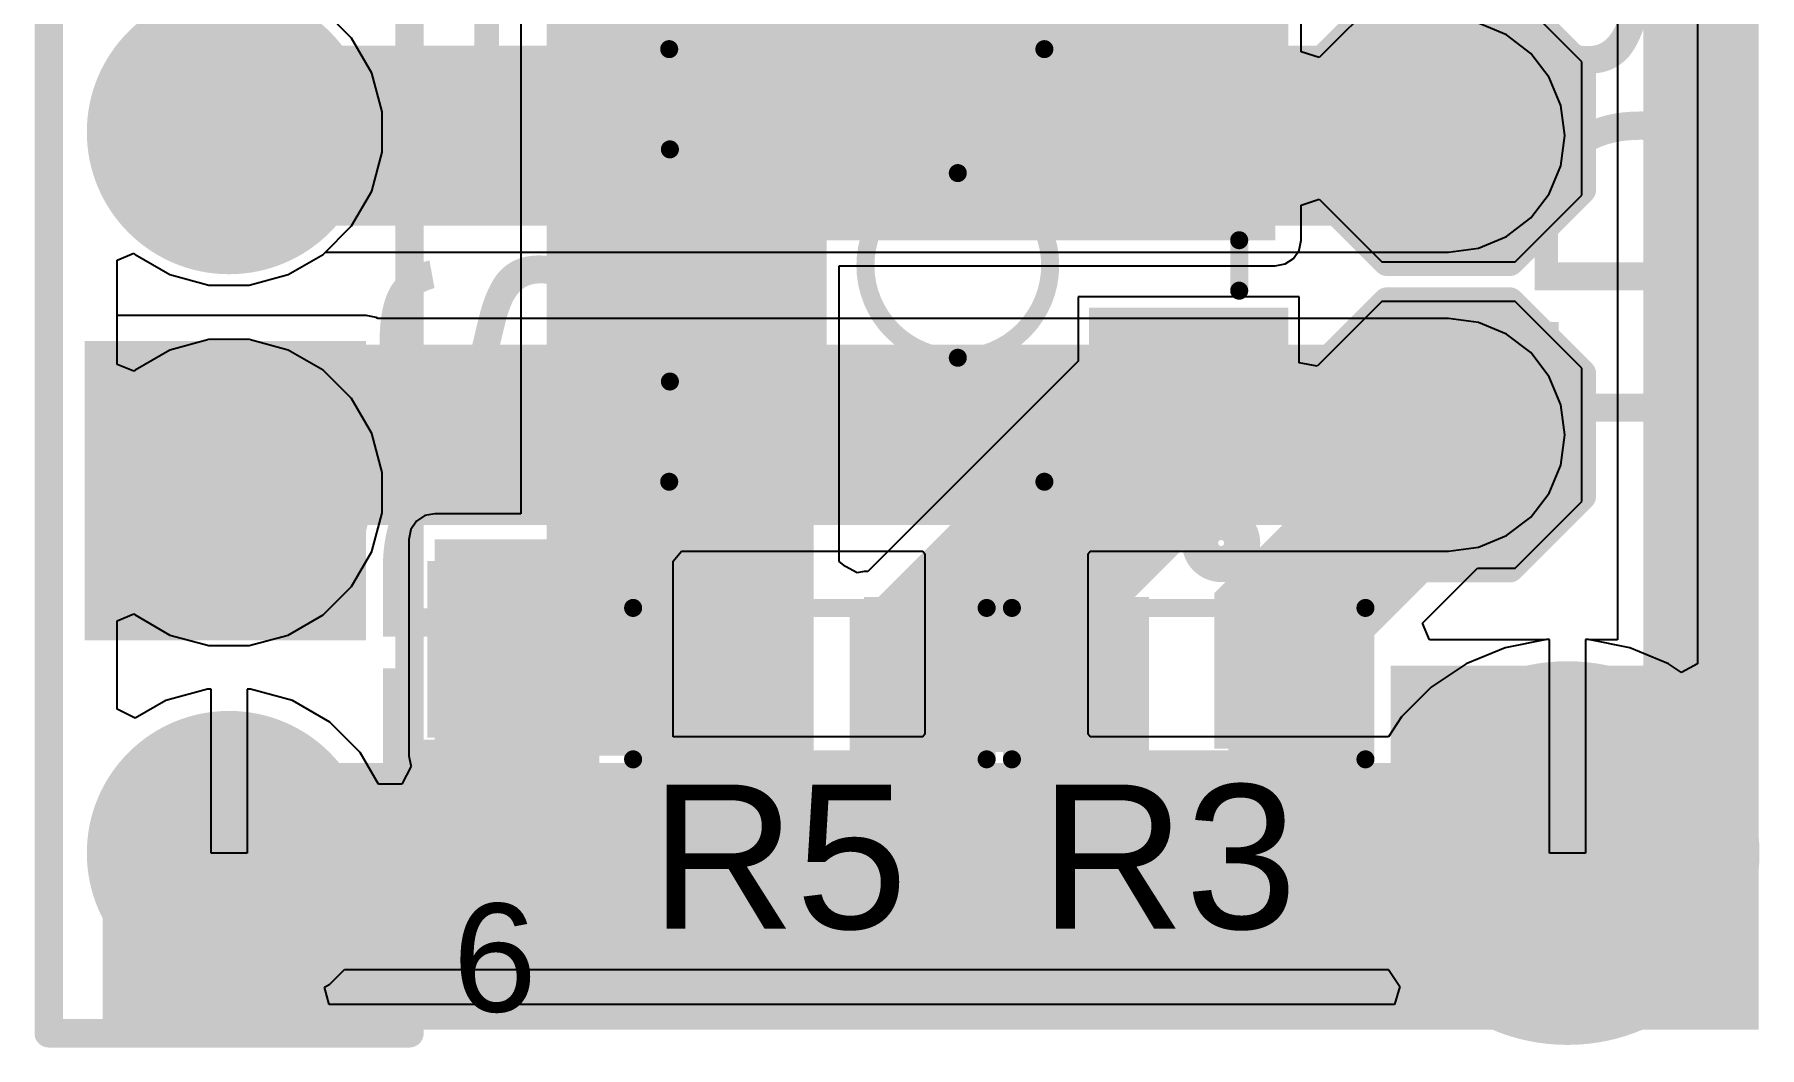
# Model space of a CAD drawing. Header units: millimetres. Extents: x 0.1 to 12.2, y 0.1 to 15.5.
# Drawn here: x 0.08 to 12.22, y 0.1 to 7.24 of the extents above; entities that cross this region are included whole.
import ezdxf

# ---------------------------------------------------------------- set-up
doc = ezdxf.new("R2010")
doc.units = ezdxf.units.MM
for name, color, linetype in [('BottomLayer', 5, 'Continuous'), ('BottomSolder', 6, 'Continuous'), ('MultiLayer', 9, 'Continuous'), ('PadHoleLayer', 156, 'Continuous'), ('TopLayer', 1, 'Continuous'), ('TopOverlay', 2, 'Continuous'), ('TopPaste', 8, 'Continuous'), ('TopSolder', 216, 'Continuous'), ('ViaHoleLayer', 16, 'Continuous')]:
    doc.layers.add(name, color=color, linetype=linetype)
doc.styles.add('Arial', font='', dxfattribs={"height": 0.2})
doc.styles.get('Arial').set_extended_font_data('Arial')

# ---------------------------------------------------------------- blocks, each defined once
blk = doc.blocks.new('VG039NCHXTB202_1')
at = {"layer": 'TopLayer'}
for points in [[(-0.59999753, 2.22500063), (0.60000261, 2.22500063), (0.60000261, 1.02500049), (-0.59999753, 1.02500049)], [(-1.59999807, -1.02500049), (-0.39999793, -1.02500049), (-0.39999793, -2.22500063), (-1.59999807, -2.22500063)], [(0.4000030099999999, -1.02500049), (1.60000315, -1.02500049), (1.60000315, -2.22500063), (0.4000030099999999, -2.22500063)]]:
    blk.add_hatch(color=1, dxfattribs=at).paths.add_polyline_path(points)
at = {"layer": 'TopPaste'}
for points in [[(-0.59999753, 2.22500063), (0.60000261, 2.22500063), (0.60000261, 1.02500049), (-0.59999753, 1.02500049)], [(-1.59999807, -1.02500049), (-0.39999793, -1.02500049), (-0.39999793, -2.22500063), (-1.59999807, -2.22500063)], [(0.4000030099999999, -1.02500049), (1.60000315, -1.02500049), (1.60000315, -2.22500063), (0.4000030099999999, -2.22500063)]]:
    blk.add_hatch(color=8, dxfattribs=at).paths.add_polyline_path(points)
at = {"layer": 'TopSolder'}
for points in [[(-0.7015975299999999, 2.32660063), (0.70160261, 2.32660063), (0.70160261, 0.9234004899999999), (-0.7015975299999999, 0.9234004899999999)], [(-1.70159807, -0.9234004899999999), (-0.29839793, -0.9234004899999999), (-0.29839793, -2.32660063), (-1.70159807, -2.32660063)], [(0.29840301, -0.9234004899999999), (1.70160315, -0.9234004899999999), (1.70160315, -2.32660063), (0.29840301, -2.32660063)]]:
    blk.add_hatch(color=216, dxfattribs=at).paths.add_polyline_path(points)
at = {"layer": 'TopOverlay', "const_width": 0.127}
for points in [[(-1.524, 2.032), (-1.524, -0.6096)], [(-1.524, 2.032), (-0.81780126, 2.02699874)], [(1.52400508, 2.032), (0.81780634, 2.02699874)], [(1.52400508, 2.032), (1.52400508, -0.6096)], [(-0.1778, -1.9812), (0.1778, -1.9812)]]:
    blk.add_lwpolyline(points, dxfattribs=at)
at = {"layer": 'TopOverlay'}
for points, const_width in [([(-1.55575, 2.032, 1), (-1.49225, 2.032, 1)], 0.0635), ([(-1.55575, 2.032, 1), (-1.49225, 2.032, 1)], 0.0635), ([(-0.84955126, 2.02699874, 1), (-0.7860512599999999, 2.02699874, 1)], 0.0635), ([(0.78605634, 2.02699874, 1), (0.8495563399999999, 2.02699874, 1)], 0.0635), ([(1.49225508, 2.032, 1), (1.55575508, 2.032, 1)], 0.0635), ([(1.49225508, 2.032, 1), (1.55575508, 2.032, 1)], 0.0635), ([(0.6505575, 0, 1), (-0.6505575, 0, 1)], 0.127), ([(-0.6823075, 0, 1), (-0.6188075, 0, 1)], 0.0635), ([(0.6188075, 0, 1), (0.6823075, 0, 1)], 0.0635), ([(-1.55575, -0.6096, 1), (-1.49225, -0.6096, 1)], 0.0635), ([(1.49225508, -0.6096, 1), (1.55575508, -0.6096, 1)], 0.0635), ([(-1.8076926, -1.8542, 1), (-2.1039074, -1.8542, 1)], 0.254), ([(-2.1674074, -1.8542, 1), (-2.0404074, -1.8542, 1)], 0.127), ([(-1.8711926, -1.8542, 1), (-1.7441926, -1.8542, 1)], 0.127), ([(-0.20955, -1.9812, 1), (-0.14605, -1.9812, 1)], 0.0635), ([(0.14605, -1.9812, 1), (0.20955, -1.9812, 1)], 0.0635)]:
    blk.add_lwpolyline(points, format="xyb", close=True, dxfattribs=dict(at, const_width=const_width))
blk = doc.blocks.new('RES_0603_2')
at = {"layer": 'TopLayer'}
for points in [[(-0.3809999999999999, 0.4445), (-0.3810000000000001, -0.4445), (-1.143, -0.4445), (-1.143, 0.4445)], [(1.143, 0.4445), (1.143, -0.4445), (0.3809999999999999, -0.4445), (0.3810000000000001, 0.4445)]]:
    blk.add_hatch(color=1, dxfattribs=at).paths.add_polyline_path(points)
at = {"layer": 'TopPaste'}
for points in [[(-0.3809999999999999, 0.4445), (-0.3810000000000001, -0.4445), (-1.143, -0.4445), (-1.143, 0.4445)], [(1.143, 0.4445), (1.143, -0.4445), (0.3809999999999999, -0.4445), (0.3810000000000001, 0.4445)]]:
    blk.add_hatch(color=8, dxfattribs=at).paths.add_polyline_path(points)
at = {"layer": 'TopSolder'}
for points in [[(-0.2793999999999999, 0.5460999999999999), (-0.2794, -0.5461), (-1.2446, -0.5460999999999999), (-1.2446, 0.5461)], [(1.2446, 0.5460999999999999), (1.2446, -0.5461), (0.2793999999999999, -0.5460999999999999), (0.2794, 0.5461)]]:
    blk.add_hatch(color=216, dxfattribs=at).paths.add_polyline_path(points)
at = {"layer": 'TopOverlay', "const_width": 0.127}
for points in [[(-1.2446, -0.5334), (-1.2446, 0.5334)], [(-1.2446, 0.5334), (1.2446, 0.5334)], [(1.2446, -0.5334), (1.2446, 0.5334)], [(-1.2446, -0.5334), (1.2446, -0.5334)]]:
    blk.add_lwpolyline(points, dxfattribs=at)
at = {"layer": 'TopOverlay', "const_width": 0.0635}
for points in [[(-1.27635, 0.5334, 1), (-1.21285, 0.5334, 1)], [(-1.27635, 0.5334, 1), (-1.21285, 0.5334, 1)], [(1.21285, 0.5334, 1), (1.27635, 0.5334, 1)], [(1.21285, 0.5334, 1), (1.27635, 0.5334, 1)], [(-1.27635, -0.5334, 1), (-1.21285, -0.5334, 1)], [(-1.27635, -0.5334, 1), (-1.21285, -0.5334, 1)], [(1.21285, -0.5334, 1), (1.27635, -0.5334, 1)], [(1.21285, -0.5334, 1), (1.27635, -0.5334, 1)]]:
    blk.add_lwpolyline(points, format="xyb", close=True, dxfattribs=at)
blk = doc.blocks.new('RES_0603_3')
at = {"layer": 'TopLayer'}
for points in [[(-0.3809999999999999, 0.4445), (-0.3810000000000001, -0.4445), (-1.143, -0.4445), (-1.143, 0.4445)], [(1.143, 0.4445), (1.143, -0.4445), (0.3809999999999999, -0.4445), (0.3810000000000001, 0.4445)]]:
    blk.add_hatch(color=1, dxfattribs=at).paths.add_polyline_path(points)
at = {"layer": 'TopPaste'}
for points in [[(-0.3809999999999999, 0.4445), (-0.3810000000000001, -0.4445), (-1.143, -0.4445), (-1.143, 0.4445)], [(1.143, 0.4445), (1.143, -0.4445), (0.3809999999999999, -0.4445), (0.3810000000000001, 0.4445)]]:
    blk.add_hatch(color=8, dxfattribs=at).paths.add_polyline_path(points)
at = {"layer": 'TopSolder'}
for points in [[(-0.2793999999999999, 0.5460999999999999), (-0.2794, -0.5461), (-1.2446, -0.5460999999999999), (-1.2446, 0.5461)], [(1.2446, 0.5460999999999999), (1.2446, -0.5461), (0.2793999999999999, -0.5460999999999999), (0.2794, 0.5461)]]:
    blk.add_hatch(color=216, dxfattribs=at).paths.add_polyline_path(points)
at = {"layer": 'TopOverlay', "const_width": 0.127}
for points in [[(-1.2446, 0.5334), (1.2446, 0.5334)], [(-1.2446, -0.5334), (-1.2446, 0.5334)], [(1.2446, -0.5334), (1.2446, 0.5334)], [(-1.2446, -0.5334), (1.2446, -0.5334)]]:
    blk.add_lwpolyline(points, dxfattribs=at)
at = {"layer": 'TopOverlay', "const_width": 0.0635}
for points in [[(-1.27635, 0.5334, 1), (-1.21285, 0.5334, 1)], [(-1.27635, 0.5334, 1), (-1.21285, 0.5334, 1)], [(1.21285, 0.5334, 1), (1.27635, 0.5334, 1)], [(1.21285, 0.5334, 1), (1.27635, 0.5334, 1)], [(-1.27635, -0.5334, 1), (-1.21285, -0.5334, 1)], [(-1.27635, -0.5334, 1), (-1.21285, -0.5334, 1)], [(1.21285, -0.5334, 1), (1.27635, -0.5334, 1)], [(1.21285, -0.5334, 1), (1.27635, -0.5334, 1)]]:
    blk.add_lwpolyline(points, format="xyb", close=True, dxfattribs=at)
blk = doc.blocks.new('HDR1X6_7')
at = {"layer": 'BottomLayer'}
blk.add_hatch(color=5, dxfattribs=at).paths.add_polyline_path([(-0.8999994699999999, 0.8999994699999999), (0.8999994699999999, 0.8999994699999999), (0.8999994699999999, -0.8999994699999999), (-0.8999994699999999, -0.8999994699999999)])
h = blk.add_hatch(color=5, dxfattribs=at)
edge = h.paths.add_edge_path()
edge.add_arc((2.54, 0), 0.8999982, 0, 360)
h = blk.add_hatch(color=5, dxfattribs=at)
edge = h.paths.add_edge_path()
edge.add_arc((5.08, 0), 0.8999982, 0, 360)
h = blk.add_hatch(color=5, dxfattribs=at)
edge = h.paths.add_edge_path()
edge.add_arc((7.619999999999999, 0), 0.8999982, 0, 360)
h = blk.add_hatch(color=5, dxfattribs=at)
edge = h.paths.add_edge_path()
edge.add_arc((10.16, 0), 0.8999982, 0, 360)
h = blk.add_hatch(color=5, dxfattribs=at)
edge = h.paths.add_edge_path()
edge.add_arc((12.7, 0), 0.8999982, 0, 360)
at = {"layer": 'BottomSolder'}
blk.add_hatch(color=6, dxfattribs=at).paths.add_polyline_path([(-1.00159947, 1.00159947), (1.00159947, 1.00159947), (1.00159947, -1.00159947), (-1.00159947, -1.00159947)])
h = blk.add_hatch(color=6, dxfattribs=at)
edge = h.paths.add_edge_path()
edge.add_arc((2.54, 0), 1.0015982, 0, 360)
h = blk.add_hatch(color=6, dxfattribs=at)
edge = h.paths.add_edge_path()
edge.add_arc((5.08, 0), 1.0015982, 0, 360)
h = blk.add_hatch(color=6, dxfattribs=at)
edge = h.paths.add_edge_path()
edge.add_arc((7.619999999999999, 0), 1.0015982, 0, 360)
h = blk.add_hatch(color=6, dxfattribs=at)
edge = h.paths.add_edge_path()
edge.add_arc((10.16, 0), 1.0015982, 0, 360)
h = blk.add_hatch(color=6, dxfattribs=at)
edge = h.paths.add_edge_path()
edge.add_arc((12.7, 0), 1.0015982, 0, 360)
at = {"layer": 'MultiLayer'}
blk.add_hatch(color=9, dxfattribs=at).paths.add_polyline_path([(-0.8999994699999999, 0.8999994699999999), (0.8999994699999999, 0.8999994699999999), (0.8999994699999999, -0.8999994699999999), (-0.8999994699999999, -0.8999994699999999)])
h = blk.add_hatch(color=9, dxfattribs=at)
edge = h.paths.add_edge_path()
edge.add_arc((2.54, 0), 0.8999982, 0, 360)
h = blk.add_hatch(color=9, dxfattribs=at)
edge = h.paths.add_edge_path()
edge.add_arc((5.08, 0), 0.8999982, 0, 360)
h = blk.add_hatch(color=9, dxfattribs=at)
edge = h.paths.add_edge_path()
edge.add_arc((7.619999999999999, 0), 0.8999982, 0, 360)
h = blk.add_hatch(color=9, dxfattribs=at)
edge = h.paths.add_edge_path()
edge.add_arc((10.16, 0), 0.8999982, 0, 360)
h = blk.add_hatch(color=9, dxfattribs=at)
edge = h.paths.add_edge_path()
edge.add_arc((12.7, 0), 0.8999982, 0, 360)
at = {"layer": 'PadHoleLayer'}
h = blk.add_hatch(color=156, dxfattribs=at)
edge = h.paths.add_edge_path()
edge.add_arc((0, 0), 0.4499991, 0, 360)
h = blk.add_hatch(color=156, dxfattribs=at)
edge = h.paths.add_edge_path()
edge.add_arc((2.54, 0), 0.4499991, 0, 360)
h = blk.add_hatch(color=156, dxfattribs=at)
edge = h.paths.add_edge_path()
edge.add_arc((5.08, 0), 0.4499991, 0, 360)
h = blk.add_hatch(color=156, dxfattribs=at)
edge = h.paths.add_edge_path()
edge.add_arc((7.619999999999999, 0), 0.4499991, 0, 360)
h = blk.add_hatch(color=156, dxfattribs=at)
edge = h.paths.add_edge_path()
edge.add_arc((10.16, 0), 0.4499991, 0, 360)
h = blk.add_hatch(color=156, dxfattribs=at)
edge = h.paths.add_edge_path()
edge.add_arc((12.7, 0), 0.4499991, 0, 360)
at = {"layer": 'TopLayer'}
blk.add_hatch(color=1, dxfattribs=at).paths.add_polyline_path([(-0.8999994699999999, 0.8999994699999999), (0.8999994699999999, 0.8999994699999999), (0.8999994699999999, -0.8999994699999999), (-0.8999994699999999, -0.8999994699999999)])
h = blk.add_hatch(color=1, dxfattribs=at)
edge = h.paths.add_edge_path()
edge.add_arc((2.54, 0), 0.8999982, 0, 360)
h = blk.add_hatch(color=1, dxfattribs=at)
edge = h.paths.add_edge_path()
edge.add_arc((5.08, 0), 0.8999982, 0, 360)
h = blk.add_hatch(color=1, dxfattribs=at)
edge = h.paths.add_edge_path()
edge.add_arc((7.619999999999999, 0), 0.8999982, 0, 360)
h = blk.add_hatch(color=1, dxfattribs=at)
edge = h.paths.add_edge_path()
edge.add_arc((10.16, 0), 0.8999982, 0, 360)
h = blk.add_hatch(color=1, dxfattribs=at)
edge = h.paths.add_edge_path()
edge.add_arc((12.7, 0), 0.8999982, 0, 360)
at = {"layer": 'TopSolder'}
blk.add_hatch(color=216, dxfattribs=at).paths.add_polyline_path([(-1.00159947, 1.00159947), (1.00159947, 1.00159947), (1.00159947, -1.00159947), (-1.00159947, -1.00159947)])
h = blk.add_hatch(color=216, dxfattribs=at)
edge = h.paths.add_edge_path()
edge.add_arc((2.54, 0), 1.0015982, 0, 360)
h = blk.add_hatch(color=216, dxfattribs=at)
edge = h.paths.add_edge_path()
edge.add_arc((5.08, 0), 1.0015982, 0, 360)
h = blk.add_hatch(color=216, dxfattribs=at)
edge = h.paths.add_edge_path()
edge.add_arc((7.619999999999999, 0), 1.0015982, 0, 360)
h = blk.add_hatch(color=216, dxfattribs=at)
edge = h.paths.add_edge_path()
edge.add_arc((10.16, 0), 1.0015982, 0, 360)
h = blk.add_hatch(color=216, dxfattribs=at)
edge = h.paths.add_edge_path()
edge.add_arc((12.7, 0), 1.0015982, 0, 360)
at = {"layer": 'TopOverlay', "const_width": 0.1999996}
for points in [[(-1.27, -1.27), (-1.27, 1.27)], [(13.97, 1.27), (-1.27, 1.27)], [(13.97, -1.27), (13.97, 1.27)], [(13.97, -1.27), (-1.27, -1.27)]]:
    blk.add_lwpolyline(points, dxfattribs=at)
at = {"layer": 'TopOverlay', "const_width": 0.0999998}
for points in [[(-1.3199999, 1.27, 1), (-1.2200001, 1.27, 1)], [(-1.3199999, 1.27, 1), (-1.2200001, 1.27, 1)], [(13.9200001, 1.27, 1), (14.0199999, 1.27, 1)], [(13.9200001, 1.27, 1), (14.0199999, 1.27, 1)], [(-1.3199999, -1.27, 1), (-1.2200001, -1.27, 1)], [(-1.3199999, -1.27, 1), (-1.2200001, -1.27, 1)], [(13.9200001, -1.27, 1), (14.0199999, -1.27, 1)], [(13.9200001, -1.27, 1), (14.0199999, -1.27, 1)]]:
    blk.add_lwpolyline(points, format="xyb", close=True, dxfattribs=at)
blk = doc.blocks.new('TEST_POINT_8')
at = {"layer": 'TopLayer'}
blk.add_hatch(color=1, dxfattribs=at).paths.add_polyline_path([(0.3809999999999999, 0.7619999999999999), (-0.3809999999999999, 0.7619999999999999), (-0.7619999999999999, 0.3809999999999999), (-0.7619999999999999, -0.3809999999999999), (-0.3809999999999999, -0.7619999999999999), (0.3809999999999999, -0.7619999999999999), (0.7619999999999999, -0.3809999999999999), (0.7619999999999999, 0.3809999999999999)])
at = {"layer": 'TopPaste'}
blk.add_hatch(color=8, dxfattribs=at).paths.add_polyline_path([(0.3809999999999999, 0.7619999999999999), (-0.3809999999999999, 0.7619999999999999), (-0.7619999999999999, 0.3809999999999999), (-0.7619999999999999, -0.3809999999999999), (-0.3809999999999999, -0.7619999999999999), (0.3809999999999999, -0.7619999999999999), (0.7619999999999999, -0.3809999999999999), (0.7619999999999999, 0.3809999999999999)])
at = {"layer": 'TopSolder'}
blk.add_hatch(color=216, dxfattribs=at).paths.add_polyline_path([(0.4318, 0.8636), (-0.4318, 0.8636), (-0.8636, 0.4318), (-0.8636, -0.4318), (-0.4318, -0.8636), (0.4318, -0.8636), (0.8636, -0.4318), (0.8636, 0.4318)])
at = {"layer": 'TopOverlay', "const_width": 0.1999996}
for points in [[(-0.9397999999999999, 0.4318), (-0.4318, 0.9397999999999999)], [(-0.4318, 0.9397999999999999), (0.4318, 0.9397999999999999)], [(-0.4318, 0.9397999999999999), (0.4318, 0.9397999999999999)], [(0.4318, 0.9397999999999999), (0.9397999999999999, 0.4318)], [(-0.9397999999999999, -0.4318), (-0.9397999999999999, 0.4318)], [(0.9397999999999999, -0.4318), (0.9397999999999999, 0.4318)], [(-0.9397999999999999, -0.4318), (-0.4318, -0.9397999999999999)], [(0.4318, -0.9397999999999999), (0.9397999999999999, -0.4318)], [(-0.4318, -0.9397999999999999), (0.4318, -0.9397999999999999)], [(-0.4318, -0.9397999999999999), (0.4318, -0.9397999999999999)]]:
    blk.add_lwpolyline(points, dxfattribs=at)
at = {"layer": 'TopOverlay', "const_width": 0.0999998}
for points in [[(-0.4817998999999999, 0.9397999999999999, 1), (-0.3818001, 0.9397999999999999, 1)], [(-0.4817998999999999, 0.9397999999999999, 1), (-0.3818001, 0.9397999999999999, 1)], [(-0.4817998999999999, 0.9397999999999999, 1), (-0.3818001, 0.9397999999999999, 1)], [(0.3818001, 0.9397999999999999, 1), (0.4817998999999999, 0.9397999999999999, 1)], [(0.3818001, 0.9397999999999999, 1), (0.4817998999999999, 0.9397999999999999, 1)], [(0.3818001, 0.9397999999999999, 1), (0.4817998999999999, 0.9397999999999999, 1)], [(-0.9897999000000001, 0.4318, 1), (-0.8898001, 0.4318, 1)], [(-0.9897999000000001, 0.4318, 1), (-0.8898001, 0.4318, 1)], [(0.8898001, 0.4318, 1), (0.9897999000000001, 0.4318, 1)], [(0.8898001, 0.4318, 1), (0.9897999000000001, 0.4318, 1)], [(-0.9897999000000001, -0.4318, 1), (-0.8898001, -0.4318, 1)], [(-0.9897999000000001, -0.4318, 1), (-0.8898001, -0.4318, 1)], [(0.8898001, -0.4318, 1), (0.9897999000000001, -0.4318, 1)], [(0.8898001, -0.4318, 1), (0.9897999000000001, -0.4318, 1)], [(-0.4817998999999999, -0.9397999999999999, 1), (-0.3818001, -0.9397999999999999, 1)], [(-0.4817998999999999, -0.9397999999999999, 1), (-0.3818001, -0.9397999999999999, 1)], [(-0.4817998999999999, -0.9397999999999999, 1), (-0.3818001, -0.9397999999999999, 1)], [(0.3818001, -0.9397999999999999, 1), (0.4817998999999999, -0.9397999999999999, 1)], [(0.3818001, -0.9397999999999999, 1), (0.4817998999999999, -0.9397999999999999, 1)], [(0.3818001, -0.9397999999999999, 1), (0.4817998999999999, -0.9397999999999999, 1)]]:
    blk.add_lwpolyline(points, format="xyb", close=True, dxfattribs=at)
blk = doc.blocks.new('TEST_POINT_9')
at = {"layer": 'TopLayer'}
blk.add_hatch(color=1, dxfattribs=at).paths.add_polyline_path([(0.3809999999999999, 0.7619999999999999), (-0.3809999999999999, 0.7619999999999999), (-0.7619999999999999, 0.3809999999999999), (-0.7619999999999999, -0.3809999999999999), (-0.3809999999999999, -0.7619999999999999), (0.3809999999999999, -0.7619999999999999), (0.7619999999999999, -0.3809999999999999), (0.7619999999999999, 0.3809999999999999)])
at = {"layer": 'TopPaste'}
blk.add_hatch(color=8, dxfattribs=at).paths.add_polyline_path([(0.3809999999999999, 0.7619999999999999), (-0.3809999999999999, 0.7619999999999999), (-0.7619999999999999, 0.3809999999999999), (-0.7619999999999999, -0.3809999999999999), (-0.3809999999999999, -0.7619999999999999), (0.3809999999999999, -0.7619999999999999), (0.7619999999999999, -0.3809999999999999), (0.7619999999999999, 0.3809999999999999)])
at = {"layer": 'TopSolder'}
blk.add_hatch(color=216, dxfattribs=at).paths.add_polyline_path([(0.4318, 0.8636), (-0.4318, 0.8636), (-0.8636, 0.4318), (-0.8636, -0.4318), (-0.4318, -0.8636), (0.4318, -0.8636), (0.8636, -0.4318), (0.8636, 0.4318)])
at = {"layer": 'TopOverlay', "const_width": 0.1999996}
for points in [[(-0.9397999999999999, 0.4318), (-0.4318, 0.9397999999999999)], [(-0.4318, 0.9397999999999999), (0.4318, 0.9397999999999999)], [(-0.4318, 0.9397999999999999), (0.4318, 0.9397999999999999)], [(0.4318, 0.9397999999999999), (0.9397999999999999, 0.4318)], [(-0.9397999999999999, -0.4318), (-0.9397999999999999, 0.4318)], [(0.9397999999999999, -0.4318), (0.9397999999999999, 0.4318)], [(-0.9397999999999999, -0.4318), (-0.4318, -0.9397999999999999)], [(0.4318, -0.9397999999999999), (0.9397999999999999, -0.4318)], [(-0.4318, -0.9397999999999999), (0.4318, -0.9397999999999999)], [(-0.4318, -0.9397999999999999), (0.4318, -0.9397999999999999)]]:
    blk.add_lwpolyline(points, dxfattribs=at)
at = {"layer": 'TopOverlay', "const_width": 0.0999998}
for points in [[(-0.4817998999999999, 0.9397999999999999, 1), (-0.3818001, 0.9397999999999999, 1)], [(-0.4817998999999999, 0.9397999999999999, 1), (-0.3818001, 0.9397999999999999, 1)], [(-0.4817998999999999, 0.9397999999999999, 1), (-0.3818001, 0.9397999999999999, 1)], [(0.3818001, 0.9397999999999999, 1), (0.4817998999999999, 0.9397999999999999, 1)], [(0.3818001, 0.9397999999999999, 1), (0.4817998999999999, 0.9397999999999999, 1)], [(0.3818001, 0.9397999999999999, 1), (0.4817998999999999, 0.9397999999999999, 1)], [(-0.9897999000000001, 0.4318, 1), (-0.8898001, 0.4318, 1)], [(-0.9897999000000001, 0.4318, 1), (-0.8898001, 0.4318, 1)], [(0.8898001, 0.4318, 1), (0.9897999000000001, 0.4318, 1)], [(0.8898001, 0.4318, 1), (0.9897999000000001, 0.4318, 1)], [(-0.9897999000000001, -0.4318, 1), (-0.8898001, -0.4318, 1)], [(-0.9897999000000001, -0.4318, 1), (-0.8898001, -0.4318, 1)], [(0.8898001, -0.4318, 1), (0.9897999000000001, -0.4318, 1)], [(0.8898001, -0.4318, 1), (0.9897999000000001, -0.4318, 1)], [(-0.4817998999999999, -0.9397999999999999, 1), (-0.3818001, -0.9397999999999999, 1)], [(-0.4817998999999999, -0.9397999999999999, 1), (-0.3818001, -0.9397999999999999, 1)], [(-0.4817998999999999, -0.9397999999999999, 1), (-0.3818001, -0.9397999999999999, 1)], [(0.3818001, -0.9397999999999999, 1), (0.4817998999999999, -0.9397999999999999, 1)], [(0.3818001, -0.9397999999999999, 1), (0.4817998999999999, -0.9397999999999999, 1)], [(0.3818001, -0.9397999999999999, 1), (0.4817998999999999, -0.9397999999999999, 1)]]:
    blk.add_lwpolyline(points, format="xyb", close=True, dxfattribs=at)

msp = doc.modelspace()

# ---------------------------------------------------------------- hatches: boundary and pattern name
at = {"layer": 'BottomLayer'}
h = msp.add_hatch(color=5, dxfattribs=at)
edge = h.paths.add_edge_path()
edge.add_arc((10.033, 6.5278), 0.2999994, 0, 360)
for points in [[(0.4318, 2.9718), (2.413, 2.9718), (2.413, 5.08), (0.4318, 5.08)], [(2.8448, 2.286), (4.3942, 2.286), (4.3942, 3.5306), (2.8448, 3.5306)], [(6.5278, 2.3114), (7.315199999999999, 2.3114), (7.315199999999999, 3.581399999999999), (6.5278, 3.581399999999999)]]:
    msp.add_hatch(color=5, dxfattribs=at).paths.add_polyline_path(points)
h = msp.add_hatch(color=5, dxfattribs=at)
edge = h.paths.add_edge_path()
edge.add_arc((10.033, 4.419599999999999), 0.2999994, 0, 360)
h = msp.add_hatch(color=5, dxfattribs=at)
edge = h.paths.add_edge_path()
edge.add_arc((3.2512, 3.2258), 0.2999994, 0, 360)
h = msp.add_hatch(color=5, dxfattribs=at)
edge = h.paths.add_edge_path()
edge.add_arc((3.9624, 3.2258), 0.2999994, 0, 360)
h = msp.add_hatch(color=5, dxfattribs=at)
edge = h.paths.add_edge_path()
edge.add_arc((6.90879238, 3.30200762), 0.2999994, 0, 360)
h = msp.add_hatch(color=5, dxfattribs=at)
edge = h.paths.add_edge_path()
edge.add_arc((3.2512, 2.5908), 0.2999994, 0, 360)
h = msp.add_hatch(color=5, dxfattribs=at)
edge = h.paths.add_edge_path()
edge.add_arc((3.9624, 2.5908), 0.2999994, 0, 360)
h = msp.add_hatch(color=5, dxfattribs=at)
edge = h.paths.add_edge_path()
edge.add_arc((6.90879238, 2.59080762), 0.2999994, 0, 360)
h = msp.add_hatch(color=5, dxfattribs=at)
edge = h.paths.add_edge_path()
edge.add_arc((10.8712, 1.4732), 1.25000004, 0, 360)
at = {"layer": 'BottomSolder'}
h = msp.add_hatch(color=6, dxfattribs=at)
edge = h.paths.add_edge_path()
edge.add_arc((6.90879238, 3.30200762), 0.4015993999999999, 0, 360)
h = msp.add_hatch(color=6, dxfattribs=at)
edge = h.paths.add_edge_path()
edge.add_arc((3.2512, 3.2258), 0.4015993999999999, 0, 360)
h = msp.add_hatch(color=6, dxfattribs=at)
edge = h.paths.add_edge_path()
edge.add_arc((3.9624, 3.2258), 0.4015993999999999, 0, 360)
h = msp.add_hatch(color=6, dxfattribs=at)
edge = h.paths.add_edge_path()
edge.add_arc((3.2512, 2.5908), 0.4015993999999999, 0, 360)
h = msp.add_hatch(color=6, dxfattribs=at)
edge = h.paths.add_edge_path()
edge.add_arc((3.9624, 2.5908), 0.4015993999999999, 0, 360)
h = msp.add_hatch(color=6, dxfattribs=at)
edge = h.paths.add_edge_path()
edge.add_arc((6.90879238, 2.59080762), 0.4015993999999999, 0, 360)
h = msp.add_hatch(color=6, dxfattribs=at)
edge = h.paths.add_edge_path()
edge.add_arc((10.8712, 1.4732), 1.35160004, 0, 360)
at = {"layer": 'MultiLayer'}
h = msp.add_hatch(color=9, dxfattribs=at)
edge = h.paths.add_edge_path()
edge.add_arc((10.8712, 1.4732), 1.25000004, 0, 360)
at = {"layer": 'PadHoleLayer'}
h = msp.add_hatch(color=156, dxfattribs=at)
edge = h.paths.add_edge_path()
edge.add_arc((10.8712, 1.4732), 1.00000054, 0, 360)
at = {"layer": 'TopLayer'}
for points in [[(12.2174, 0.3048), (12.2174, 12.1412), (11.4046, 12.1412), (11.4046, 0.3048)], [(3.682999999999999, 7.162799999999999), (6.4516, 7.162799999999999), (6.4516, 8.6868), (3.682999999999999, 8.6868)], [(5.5626, 2.159), (5.5626, 8.6868), (3.682999999999999, 8.6868), (3.682999999999999, 2.159)], [(4.3434, 5.7912), (8.813799999999999, 5.7912), (8.813799999999999, 8.026399999999999), (4.3434, 8.026399999999999)], [(8.788402539999998, 4.24181778), (7.88670762, 5.1435127), (6.00709746, 3.26390254), (6.90879238, 2.36220762)], [(10.5156, 4.013199999999999), (9.8044, 4.724399999999999), (8.38552044, 3.30552044), (9.096720439999999, 2.59432044)], [(2.8956, 2.159), (5.5499, 2.159), (5.5499, 3.682999999999999), (2.8956, 3.682999999999999)], [(8.3855179, 3.30552298), (8.3855179, 2.20980254), (9.44879746, 2.20980254), (9.44879746, 3.30552298)], [(7.924799999999999, 2.1844), (7.924799999999999, 3.2766), (5.9182, 3.2766), (5.9182, 2.1844)], [(9.6266, 0.3556), (12.2174, 0.3556), (12.2174, 2.794), (9.6266, 2.794)], [(12.2174, 1.778), (0.5588, 1.778), (0.5588, 0.2286), (12.2174, 0.2286)]]:
    msp.add_hatch(color=1, dxfattribs=at).paths.add_polyline_path(points)
h = msp.add_hatch(color=1, dxfattribs=at)
edge = h.paths.add_edge_path()
edge.add_arc((10.033, 6.5278), 0.2999994, 0, 360)
h = msp.add_hatch(color=1, dxfattribs=at)
edge = h.paths.add_edge_path()
edge.add_arc((10.033, 4.419599999999999), 0.2999994, 0, 360)
h = msp.add_hatch(color=1, dxfattribs=at)
edge = h.paths.add_edge_path()
edge.add_arc((3.2512, 3.2258), 0.2999994, 0, 360)
h = msp.add_hatch(color=1, dxfattribs=at)
edge = h.paths.add_edge_path()
edge.add_arc((3.9624, 3.2258), 0.2999994, 0, 360)
h = msp.add_hatch(color=1, dxfattribs=at)
edge = h.paths.add_edge_path()
edge.add_arc((6.90879238, 3.30200762), 0.2999994, 0, 360)
h = msp.add_hatch(color=1, dxfattribs=at)
edge = h.paths.add_edge_path()
edge.add_arc((3.2512, 2.5908), 0.2999994, 0, 360)
h = msp.add_hatch(color=1, dxfattribs=at)
edge = h.paths.add_edge_path()
edge.add_arc((3.9624, 2.5908), 0.2999994, 0, 360)
h = msp.add_hatch(color=1, dxfattribs=at)
edge = h.paths.add_edge_path()
edge.add_arc((6.90879238, 2.59080762), 0.2999994, 0, 360)
h = msp.add_hatch(color=1, dxfattribs=at)
edge = h.paths.add_edge_path()
edge.add_arc((10.8712, 1.4732), 1.25000004, 0, 360)
at = {"layer": 'TopSolder'}
h = msp.add_hatch(color=216, dxfattribs=at)
edge = h.paths.add_edge_path()
edge.add_arc((6.90879238, 3.30200762), 0.4015993999999999, 0, 360)
h = msp.add_hatch(color=216, dxfattribs=at)
edge = h.paths.add_edge_path()
edge.add_arc((3.2512, 3.2258), 0.4015993999999999, 0, 360)
h = msp.add_hatch(color=216, dxfattribs=at)
edge = h.paths.add_edge_path()
edge.add_arc((3.9624, 3.2258), 0.4015993999999999, 0, 360)
h = msp.add_hatch(color=216, dxfattribs=at)
edge = h.paths.add_edge_path()
edge.add_arc((3.2512, 2.5908), 0.4015993999999999, 0, 360)
h = msp.add_hatch(color=216, dxfattribs=at)
edge = h.paths.add_edge_path()
edge.add_arc((3.9624, 2.5908), 0.4015993999999999, 0, 360)
h = msp.add_hatch(color=216, dxfattribs=at)
edge = h.paths.add_edge_path()
edge.add_arc((6.90879238, 2.59080762), 0.4015993999999999, 0, 360)
h = msp.add_hatch(color=216, dxfattribs=at)
edge = h.paths.add_edge_path()
edge.add_arc((10.8712, 1.4732), 1.35160004, 0, 360)
at = {"layer": 'ViaHoleLayer'}
h = msp.add_hatch(color=16, dxfattribs=at)
edge = h.paths.add_edge_path()
edge.add_arc((10.033, 6.5278), 0.1499997, 0, 360)
h = msp.add_hatch(color=16, dxfattribs=at)
edge = h.paths.add_edge_path()
edge.add_arc((10.033, 4.419599999999999), 0.1499997, 0, 360)
h = msp.add_hatch(color=16, dxfattribs=at)
edge = h.paths.add_edge_path()
edge.add_arc((6.90879238, 3.30200762), 0.1499997, 0, 360)
h = msp.add_hatch(color=16, dxfattribs=at)
edge = h.paths.add_edge_path()
edge.add_arc((3.2512, 3.2258), 0.1499997, 0, 360)
h = msp.add_hatch(color=16, dxfattribs=at)
edge = h.paths.add_edge_path()
edge.add_arc((3.9624, 3.2258), 0.1499997, 0, 360)
h = msp.add_hatch(color=16, dxfattribs=at)
edge = h.paths.add_edge_path()
edge.add_arc((3.2512, 2.5908), 0.1499997, 0, 360)
h = msp.add_hatch(color=16, dxfattribs=at)
edge = h.paths.add_edge_path()
edge.add_arc((3.9624, 2.5908), 0.1499997, 0, 360)
h = msp.add_hatch(color=16, dxfattribs=at)
edge = h.paths.add_edge_path()
edge.add_arc((6.90879238, 2.59080762), 0.1499997, 0, 360)

# ---------------------------------------------------------------- linework, layer by layer
at = {"layer": 'BottomLayer'}
for p, q in [((11.7856, 11.4602006), (11.7856, 2.80577036)), ((10.4429052, 7.237778259999999), (10.24518398, 7.31967802)), ((10.61269404, 7.107494039999999), (10.4429052, 7.237778259999999)), ((10.74297826, 6.937705199999999), (10.61269404, 7.107494039999999)), ((10.82487802, 6.73998398), (10.74297826, 6.937705199999999)), ((10.85281294, 6.5278), (10.82487802, 6.73998398)), ((10.82487802, 6.315616019999999), (10.85281294, 6.5278)), ((10.74297826, 6.117894799999999), (10.82487802, 6.315616019999999)), ((10.61269404, 5.948105959999999), (10.74297826, 6.117894799999999)), ((10.4429052, 5.817821739999999), (10.61269404, 5.948105959999999)), ((10.033, 5.70798706), (10.24518398, 5.73592198)), ((10.24518398, 5.73592198), (10.4429052, 5.817821739999999)), ((0.6604, 5.65042558), (0.77773276, 5.699028479999999)), ((0.6604, 5.261282339999999), (0.6604, 5.65042558)), ((0.77773276, 5.699028479999999), (0.7860157, 5.69074554)), ((0.7860157, 5.69074554), (1.0317861, 5.54885098)), ((1.8638139, 5.54885098), (2.1095843, 5.69074554)), ((2.1095843, 5.69074554), (2.12682582, 5.70798706)), ((2.12682582, 5.70798706), (10.033, 5.70798706)), ((1.0317861, 5.54885098), (1.30590544, 5.4754018)), ((1.30590544, 5.4754018), (1.58969456, 5.4754018)), ((1.58969456, 5.4754018), (1.8638139, 5.54885098)), ((2.413, 5.261282339999999), (0.6604, 5.261282339999999)), ((2.48237248, 5.247482519999999), (2.413, 5.261282339999999)), ((2.49445018, 5.239412939999999), (2.48237248, 5.247482519999999)), ((10.033, 5.239412939999999), (2.49445018, 5.239412939999999)), ((10.24518398, 5.211478019999999), (10.033, 5.239412939999999)), ((10.4429052, 5.12957826), (10.24518398, 5.211478019999999)), ((10.61269404, 4.99929404), (10.4429052, 5.12957826)), ((10.74297826, 4.8295052), (10.61269404, 4.99929404)), ((10.82487802, 4.63178398), (10.74297826, 4.8295052)), ((10.85281294, 4.419599999999999), (10.82487802, 4.63178398)), ((10.82487802, 4.207416019999999), (10.85281294, 4.419599999999999)), ((10.74297826, 4.0096948), (10.82487802, 4.207416019999999)), ((10.61269404, 3.839905959999999), (10.74297826, 4.0096948)), ((10.4429052, 3.709621739999999), (10.61269404, 3.839905959999999)), ((10.24518398, 3.62772198), (10.4429052, 3.709621739999999)), ((4.57548234, 3.53059746), (4.63226404, 3.59978706)), ((4.57548234, 2.29301294), (4.57548234, 3.53059746)), ((4.63226404, 3.59978706), (6.33142752, 3.59978706)), ((6.33142752, 3.59978706), (6.34651766, 3.58139746)), ((6.34651766, 3.58139746), (6.34651766, 2.31140254)), ((7.496482339999999, 3.58139746), (7.51157248, 3.59978706)), ((7.496482339999999, 2.31140254), (7.496482339999999, 3.58139746)), ((7.51157248, 3.59978706), (10.033, 3.59978706)), ((10.033, 3.59978706), (10.24518398, 3.62772198)), ((10.43249882, 2.91940234), (10.15878842, 2.8060269)), ((10.72306974, 2.97720004), (10.43249882, 2.91940234)), ((10.7442, 2.97720004), (10.72306974, 2.97720004)), ((10.7442, 1.4732), (10.7442, 2.97720004)), ((11.01933026, 2.97720004), (10.9982, 2.97720004)), ((10.9982, 2.97720004), (10.9982, 1.4732)), ((11.30990118, 2.91940234), (11.01933026, 2.97720004)), ((11.58361158, 2.8060269), (11.30990118, 2.91940234)), ((10.15878842, 2.8060269), (9.91245668, 2.64143236)), ((11.67359362, 2.74590256), (11.58361158, 2.8060269)), ((11.7856, 2.80577036), (11.67359362, 2.74590256)), ((9.91245668, 2.64143236), (9.702967639999999, 2.43194332)), ((9.702967639999999, 2.43194332), (9.61013572, 2.29301294)), ((6.34651766, 2.31140254), (6.33142752, 2.29301294)), ((7.51157248, 2.29301294), (7.496482339999999, 2.31140254)), ((6.33142752, 2.29301294), (4.57548234, 2.29301294)), ((9.61013572, 2.29301294), (7.51157248, 2.29301294)), ((10.9982, 1.4732), (10.7442, 1.4732)), ((2.1563711, 0.5497728399999999), (2.25998532, 0.65338706)), ((2.25998532, 0.65338706), (9.61013572, 0.65338706)), ((9.61013572, 0.65338706), (9.69030828, 0.5334)), ((2.120519, 0.52907438), (2.1563711, 0.5497728399999999)), ((2.15338914, 0.4064), (2.120519, 0.52907438)), ((9.69030828, 0.5334), (9.65349098, 0.4064)), ((9.65349098, 0.4064), (2.15338914, 0.4064))]:
    msp.add_line(p, q, dxfattribs=at)
for points, const_width in [([(1.4478, 6.553199999999999), (1.4732, 6.5278)], 1.27), ([(1.4732, 6.5278), (10.033, 6.5278)], 1.27), ([(1.62558476, 4.013199999999999), (2.03198476, 4.419599999999999)], 1.143), ([(2.03198476, 4.419599999999999), (10.033, 4.419599999999999)], 1.27), ([(1.4478, 4.013199999999999), (1.62558476, 4.013199999999999)], 1.143), ([(1.4478, 1.4732), (10.8712, 1.4732)], 1.27), ([(1.4478, 1.4732), (1.4605, 1.4605)], 0.635)]:
    msp.add_lwpolyline(points, dxfattribs=dict(at, const_width=const_width))
for points, const_width in [([(1.1303, 6.553199999999999, 1), (1.7653, 6.553199999999999, 1)], 0.635), ([(1.1557, 6.5278, 1), (1.7907, 6.5278, 1)], 0.635), ([(1.1557, 6.5278, 1), (1.7907, 6.5278, 1)], 0.635), ([(9.7155, 6.5278, 1), (10.3505, 6.5278, 1)], 0.635), ([(1.71448476, 4.419599999999999, 1), (2.34948476, 4.419599999999999, 1)], 0.635), ([(1.74623476, 4.419599999999999, 1), (2.31773476, 4.419599999999999, 1)], 0.5714999999999999), ([(9.7155, 4.419599999999999, 1), (10.3505, 4.419599999999999, 1)], 0.635), ([(1.16205, 4.013199999999999, 1), (1.73355, 4.013199999999999, 1)], 0.5714999999999999), ([(1.33983476, 4.013199999999999, 1), (1.91133476, 4.013199999999999, 1)], 0.5714999999999999), ([(1.33983476, 4.013199999999999, 1), (1.91133476, 4.013199999999999, 1)], 0.5714999999999999), ([(1.1303, 1.4732, 1), (1.7653, 1.4732, 1)], 0.635), ([(10.5537, 1.4732, 1), (11.1887, 1.4732, 1)], 0.635), ([(1.28905, 1.4732, 1), (1.60655, 1.4732, 1)], 0.3175), ([(1.30175, 1.4605, 1), (1.61925, 1.4605, 1)], 0.3175)]:
    msp.add_lwpolyline(points, format="xyb", close=True, dxfattribs=dict(at, const_width=const_width))
at = {"layer": 'TopLayer'}
for p, q in [((11.22331766, 10.37478748), (11.22331766, 2.97528234)), ((3.50171766, 8.6868), (3.50171766, 7.162799999999999)), ((8.99508234, 7.118230619999999), (8.99508234, 8.026399999999999)), ((2.31025446, 7.214984299999999), (2.1095843, 7.41565446)), ((9.5631, 7.518399999999999), (9.122082339999999, 7.077382340000001)), ((10.9728, 7.048500000000001), (10.5029, 7.518399999999999)), ((2.45214902, 6.969213900000001), (2.31025446, 7.214984299999999)), ((3.50171766, 7.162799999999999), (3.50171766, 3.86428234)), ((9.122082339999999, 7.077382340000001), (8.99508234, 7.118230619999999)), ((10.9728, 6.1087), (10.9728, 7.048500000000001)), ((2.5255982, 6.695094559999999), (2.45214902, 6.969213900000001)), ((2.5255982, 6.41130544), (2.5255982, 6.695094559999999)), ((2.45214902, 6.137186099999999), (2.5255982, 6.41130544)), ((2.31025446, 5.8914157), (2.45214902, 6.137186099999999)), ((8.99508234, 6.03896938), (9.122082339999999, 6.07981766)), ((9.122082339999999, 6.07981766), (9.5631, 5.6388)), ((10.5029, 5.6388), (10.9728, 6.1087)), ((8.99508234, 5.7912), (8.99508234, 6.03896938)), ((2.1095843, 5.69074554), (2.31025446, 5.8914157)), ((8.941986179999999, 5.66301382), (8.98128252, 5.72182752)), ((8.98128252, 5.72182752), (8.99508234, 5.7912)), ((0.6604, 5.65042558), (0.77773276, 5.699028479999999)), ((0.6604, 4.91597442), (0.6604, 5.65042558)), ((0.77773276, 5.699028479999999), (0.7860157, 5.69074554)), ((0.7860157, 5.69074554), (1.0317861, 5.54885098)), ((1.8638139, 5.54885098), (2.1095843, 5.69074554)), ((5.74388234, 3.52670364), (5.74388234, 5.60991766)), ((5.74388234, 5.60991766), (8.813799999999999, 5.60991766)), ((8.813799999999999, 5.60991766), (8.88317248, 5.62371748)), ((8.88317248, 5.62371748), (8.941986179999999, 5.66301382)), ((9.5631, 5.6388), (10.5029, 5.6388)), ((1.0317861, 5.54885098), (1.30590544, 5.4754018)), ((1.30590544, 5.4754018), (1.58969456, 5.4754018)), ((1.58969456, 5.4754018), (1.8638139, 5.54885098)), ((8.98139936, 5.3912008), (7.42580176, 5.3912008)), ((7.42580176, 5.3912008), (7.42580176, 4.9389792)), ((8.98139936, 4.926195379999999), (8.98139936, 5.3912008)), ((9.5631, 5.3594), (9.10839936, 4.90469936)), ((10.5029, 5.3594), (9.5631, 5.3594)), ((10.9728, 4.8895), (10.5029, 5.3594)), ((1.0317861, 5.01754902), (0.7860157, 4.87565446)), ((1.30590544, 5.0909982), (1.0317861, 5.01754902)), ((1.58969456, 5.0909982), (1.30590544, 5.0909982)), ((1.8638139, 5.01754902), (1.58969456, 5.0909982)), ((2.1095843, 4.87565446), (1.8638139, 5.01754902)), ((0.77773276, 4.86737152), (0.6604, 4.91597442)), ((0.7860157, 4.87565446), (0.77773276, 4.86737152)), ((2.31025446, 4.6749843), (2.1095843, 4.87565446)), ((7.42580176, 4.9389792), (5.9447049, 3.45788234)), ((9.10839936, 4.90469936), (8.98139936, 4.926195379999999)), ((10.9728, 3.9497), (10.9728, 4.8895)), ((2.45214902, 4.4292139), (2.31025446, 4.6749843)), ((2.5255982, 4.155094559999999), (2.45214902, 4.4292139)), ((2.5255982, 3.87130544), (2.5255982, 4.155094559999999)), ((10.5029, 3.4798), (10.9728, 3.9497)), ((2.45214902, 3.5971861), (2.5255982, 3.87130544)), ((2.76741382, 3.81118618), (2.72811748, 3.75237248)), ((2.82622752, 3.85048252), (2.76741382, 3.81118618)), ((2.8956, 3.86428234), (2.82622752, 3.85048252)), ((3.50171766, 3.86428234), (2.8956, 3.86428234)), ((2.72811748, 3.75237248), (2.71431766, 3.682999999999999)), ((2.71431766, 3.682999999999999), (2.71431766, 2.159)), ((2.31025446, 3.3514157), (2.45214902, 3.5971861)), ((5.7881266, 3.49187262), (5.74388234, 3.52670364)), ((5.870884879999999, 3.4484691), (5.7881266, 3.49187262)), ((5.9182, 3.45788234), (5.870884879999999, 3.4484691)), ((5.9447049, 3.45788234), (5.9182, 3.45788234)), ((9.85138746, 3.0926151), (10.23857236, 3.4798)), ((10.23857236, 3.4798), (10.5029, 3.4798)), ((2.1095843, 3.15074554), (2.31025446, 3.3514157)), ((0.6604, 3.11042558), (0.77773276, 3.15902848)), ((0.77773276, 3.15902848), (0.7860157, 3.15074554)), ((0.6604, 2.48663714), (0.6604, 3.11042558)), ((0.7860157, 3.15074554), (1.0317861, 3.00885098)), ((1.8638139, 3.00885098), (2.1095843, 3.15074554)), ((9.899990359999999, 2.97528234), (9.85138746, 3.0926151)), ((1.0317861, 3.00885098), (1.30590544, 2.9354018)), ((1.30590544, 2.9354018), (1.58969456, 2.9354018)), ((1.58969456, 2.9354018), (1.8638139, 3.00885098)), ((10.7134279, 2.97528234), (9.899990359999999, 2.97528234)), ((10.72306974, 2.97720004), (10.7134279, 2.97528234)), ((10.7442, 2.97720004), (10.72306974, 2.97720004)), ((10.7442, 1.4732), (10.7442, 2.97720004)), ((11.01933026, 2.97720004), (10.9982, 2.97720004)), ((10.9982, 2.97720004), (10.9982, 1.4732)), ((11.0289721, 2.97528234), (11.01933026, 2.97720004)), ((11.22331766, 2.97528234), (11.0289721, 2.97528234)), ((1.29587244, 2.6271982), (1.0023729, 2.54855472)), ((1.3208, 2.6271982), (1.29587244, 2.6271982)), ((1.3208, 1.4732), (1.3208, 2.6271982)), ((1.59972756, 2.6271982), (1.5748, 2.6271982)), ((1.5748, 2.6271982), (1.5748, 1.4732)), ((1.8932271, 2.54855472), (1.59972756, 2.6271982)), ((0.7874, 2.42444016), (0.6604, 2.48663714)), ((1.0023729, 2.54855472), (0.7874, 2.42444016)), ((2.1563711, 2.39662716), (1.8932271, 2.54855472)), ((2.37122716, 2.1817711), (2.1563711, 2.39662716)), ((2.49968258, 1.95928234), (2.37122716, 2.1817711)), ((2.73035268, 2.08628234), (2.66327636, 1.95928234)), ((2.71431766, 2.159), (2.72811748, 2.08962752)), ((2.72811748, 2.08962752), (2.73035268, 2.08628234)), ((2.66327636, 1.95928234), (2.49968258, 1.95928234)), ((1.5748, 1.4732), (1.3208, 1.4732)), ((10.9982, 1.4732), (10.7442, 1.4732))]:
    msp.add_line(p, q, dxfattribs=at)
for points, const_width in [([(10.033, 6.5278), (10.033, 6.5786)], 1.27), ([(6.816603079999999, 6.613403079999999), (8.20360056, 6.613403079999999)], 0.635), ([(8.20360056, 6.613403079999999), (8.2042, 6.61400252)], 0.635), ([(4.95359944, 5.61340254), (5.236100779999999, 5.89590388)], 0.635), ([(4.8387, 5.4985031), (4.95359944, 5.61340254)], 0.635), ([(4.8387, 2.7305), (4.8387, 5.4985031)], 0.635), ([(8.04809922, 4.45790066), (8.20360056, 4.613402)], 0.889), ([(7.96296604, 4.45790066), (8.04809922, 4.45790066)], 0.889), ([(10.033, 4.52119746), (10.033, 4.521199999999999)], 0.635), ([(1.4478, 4.013199999999999), (1.5367, 3.9243)], 0.635), ([(4.7752, 2.667), (4.8387, 2.7305)], 0.635)]:
    msp.add_lwpolyline(points, dxfattribs=dict(at, const_width=const_width))
for points, const_width in [([(9.7155, 6.5786, 1), (10.3505, 6.5786, 1)], 0.635), ([(9.7155, 6.5278, 1), (10.3505, 6.5278, 1)], 0.635), ([(6.657853080000001, 6.613403079999999, 1), (6.975353079999999, 6.613403079999999, 1)], 0.3175), ([(8.04485056, 6.613403079999999, 1), (8.36235056, 6.613403079999999, 1)], 0.3175), ([(8.04485056, 6.613403079999999, 1), (8.36235056, 6.613403079999999, 1)], 0.3175), ([(8.045449999999999, 6.61400252, 1), (8.36295, 6.61400252, 1)], 0.3175), ([(5.07735078, 5.89590388, 1), (5.39485078, 5.89590388, 1)], 0.3175), ([(4.79484944, 5.61340254, 1), (5.11234944, 5.61340254, 1)], 0.3175), ([(4.79484944, 5.61340254, 1), (5.11234944, 5.61340254, 1)], 0.3175), ([(4.67995, 5.4985031, 1), (4.99745, 5.4985031, 1)], 0.3175), ([(4.67995, 5.4985031, 1), (4.99745, 5.4985031, 1)], 0.3175), ([(7.98135056, 4.613402, 1), (8.425850559999999, 4.613402, 1)], 0.4445), ([(7.740716039999999, 4.45790066, 1), (8.18521604, 4.45790066, 1)], 0.4445), ([(7.825849219999999, 4.45790066, 1), (8.27034922, 4.45790066, 1)], 0.4445), ([(7.825849219999999, 4.45790066, 1), (8.27034922, 4.45790066, 1)], 0.4445), ([(9.874249999999998, 4.521199999999999, 1), (10.19175, 4.521199999999999, 1)], 0.3175), ([(9.874249999999998, 4.52119746, 1), (10.19175, 4.52119746, 1)], 0.3175), ([(1.28905, 4.013199999999999, 1), (1.60655, 4.013199999999999, 1)], 0.3175), ([(1.37795, 3.9243, 1), (1.69545, 3.9243, 1)], 0.3175), ([(4.67995, 2.7305, 1), (4.99745, 2.7305, 1)], 0.3175), ([(4.67995, 2.7305, 1), (4.99745, 2.7305, 1)], 0.3175), ([(4.616449999999999, 2.667, 1), (4.93395, 2.667, 1)], 0.3175)]:
    msp.add_lwpolyline(points, format="xyb", close=True, dxfattribs=dict(at, const_width=const_width))

# ---------------------------------------------------------------- block references
for name, p, rotation in [('HDR1X6_7', (1.4478, 14.1732), 270), ('VG039NCHXTB202_1', (6.5786, 5.6134), 90)]:
    msp.add_blockref(name, p, dxfattribs=dict(rotation=rotation))
for name, p in [('TEST_POINT_9', (10.033, 6.5786)), ('TEST_POINT_8', (10.033, 4.419599999999999)), ('RES_0603_2', (5.537199999999999, 2.667)), ('RES_0603_3', (8.2042, 2.667))]:
    msp.add_blockref(name, p)

# ---------------------------------------------------------------- texts
at = {"layer": 'TopOverlay', "style": 'Arial'}
for s, p in [('TDS Header', (4.0548052, 1.524)), ('TDS', (12.16380854, 3.96240508))]:
    msp.add_text(s, height=1.524, rotation=90, dxfattribs=at).set_placement(p)
for s, height, p in [('R5', 1.016, (4.4114085, 0.9399650999999999)), ('R3', 1.016, (7.1546085, 0.9399650999999999)), ('6', 0.7619999999999999, (3.0226, 0.3556))]:
    msp.add_text(s, height=height, dxfattribs=at).set_placement(p)

doc.saveas('drawing.dxf')
